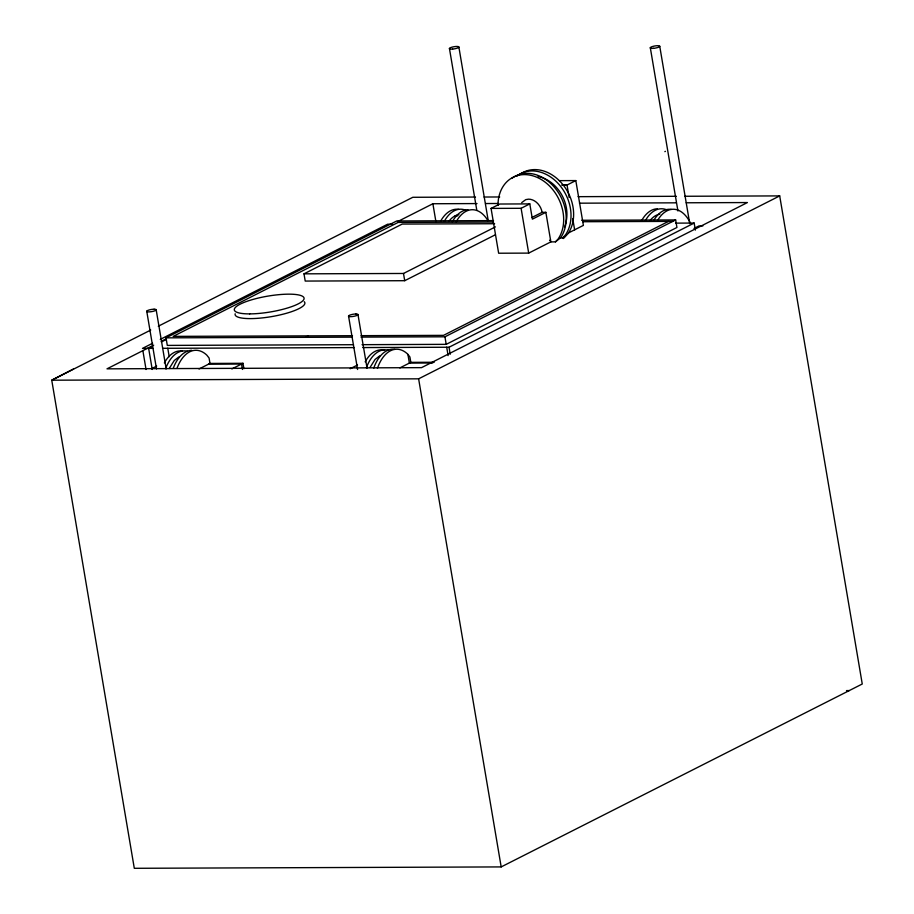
<?xml version="1.0" encoding="UTF-8"?>
<svg xmlns="http://www.w3.org/2000/svg" width="914" height="914" viewBox="0 0 914 914"><rect width="100%" height="100%" fill="white"/><g stroke="black" fill="none" stroke-linecap="round" stroke-linejoin="round"><path stroke-width="1.37" d="M169.25 368.479L174.22 360.527L178.881 356.951M370.067 367.405L375.037 359.465L379.71 355.889M564.475 226.946C572.724 207.078 559.185 180.858 538.049 176.436M521.7 202.622L525.767 199.629L528.6 199.161A13.756 10.819 63.1 0 1 542.105 212.334L545.852 212.322L550.856 241.879L528.692 253.109L498.644 253.224L491.069 208.403L499.718 204.028L529.8 203.891L532.382 219.143L545.852 212.322M549.577 240.645L550.479 239.674M550.856 241.879L555.449 241.867L558.134 239A39.336 30.95 63.1 0 0 540.243 178.927A39.336 30.95 63.1 0 0 498.004 205.456M559.996 237.914L562.658 237.914L565.515 234.852A39.051 30.733 63.1 0 0 559.928 185.496A39.051 30.733 63.1 0 0 516.936 176.002M563.424 238.543L568.12 233.538A39.051 30.733 63.1 0 0 562.533 184.171A39.051 30.733 63.1 0 0 519.529 174.677M664.855 151.633L665.438 151.324M73.52 368.959L51.744 380.201L134.301 868.3L501.18 866.918L862.256 684.003L779.699 195.904L684.894 196.27M150.73 330.057L51.744 380.201L418.623 378.83L779.699 195.904M158.282 326.229L412.82 197.287L475.497 197.047M152.649 343.241L142.481 348.394L152.821 348.36M160.27 339.391L387.627 224.216L392.506 224.193M353.478 344.704L167.296 345.401L166.017 337.849L396.733 220.971L493.503 220.605M153.712 345.161L106.995 368.833L421.525 367.645L747.412 202.554L686.22 202.782M161.332 341.299L166.405 338.728M397.556 221.634L432.882 203.742L477.005 203.571M152.467 346.44L148.651 348.371L152.227 369.473M161.355 341.939L166.439 339.368M495.399 234.761L404.719 280.701L305.219 281.066L303.996 273.834L402.229 224.067L494.623 223.724M151.667 368.639L156.694 366.08M199.012 368.993L209.992 363.429L242.987 363.304L243.901 368.719M491.069 208.403L521.106 208.301L529.8 203.891M562.041 185.039L567.046 185.028L575.809 180.584L583.383 225.404L568.554 232.91M303.996 273.834L403.497 273.469L495.434 226.889M231.848 368.948L242.987 363.304M532.005 217.452L542.105 212.334M305.482 337.335L308.361 335.872M562.658 237.914L564.486 236.977M555.449 241.867L560.659 237.72A39.336 30.95 63.1 0 0 555.027 187.998A39.336 30.95 63.1 0 0 511.726 178.447M350.188 368.73L357.523 365.017M668.477 221.405L443.53 335.358L361.007 335.667M360.973 337.117L444.935 336.809L675.652 219.931L676.931 227.472L446.215 344.349L362.047 344.669M399.841 367.919L410.82 362.355L434.207 362.264M362.721 347.571L449.025 347.24L694.172 223.062L695.36 230.088M693.977 228.466L698.97 225.941L702.877 225.918M559.425 180.641L575.809 180.584M484.043 197.024L499.707 196.967M578.059 196.67L676.349 196.293M485.54 203.536L498.347 203.491M579.476 203.182L676.257 202.828M455.138 215.83L457.765 215.818M581.738 220.274L675.652 219.931M493.469 222.056L398.138 222.422L173.192 336.375L352.473 335.701M583.109 221.725L672.773 221.382M675.663 223.13L694.172 223.062M166.017 337.849L352.438 337.152M162.555 348.314L354.164 347.594M432.745 362.995L409.381 363.087L407.918 354.426M208.552 364.149L241.547 364.035L242.461 369.45M846.524 690.596L849.277 690.584M562.053 185.039L567.046 185.028L569.148 197.504M563.401 184.982L567.046 185.028M659.759 46.351L689.75 223.679M650.311 47.722L677.925 210.974M572.712 218.583L574.62 229.837M521.106 208.301L528.692 253.109M458.885 47.105L488.156 220.217M449.437 48.476L476.811 210.323M432.882 203.742L435.978 222.022M449.025 347.24L450.214 354.278M444.935 336.809L446.215 344.349M446.695 347.171L448.123 355.615M403.497 273.469L404.719 280.701M418.623 378.83L501.18 866.918M410.82 362.355L409.906 356.974L407.644 354.084A39.336 22.576 89.8 0 0 377.436 368.331M358.002 314.644L367.04 368.125M348.542 316.004L357.591 369.484M209.992 363.429L209.089 358.048L206.827 355.158A39.336 22.576 89.8 0 0 177.065 368.148M167.765 348.211L169.204 356.666M156.191 309.869L166.188 368.97M146.743 311.228L156.5 368.925M142.961 351.204L146.057 369.496M304.236 301.689A35.372 8.02 -9.6 0 1 272.178 316.507A35.372 8.02 -9.6 0 1 235.172 313.765M173.306 368.171A39.336 22.576 89.8 0 1 191.712 350.313M165.628 368.616A39.051 22.416 89.8 0 1 187.416 351.239M164.349 362.904A39.051 22.416 89.8 0 1 182.366 351.033M373.689 368.342A39.336 22.576 89.8 0 1 394.894 349.365M366.445 367.542A39.051 22.416 89.8 0 1 388.233 350.165M365.166 361.841A39.051 22.416 89.8 0 1 384.36 350.188M440.559 221.314A39.336 22.576 89.8 0 1 458.702 209.352M448.797 221.405A34.058 19.548 89.8 0 1 458.908 214.607M645.238 220.868A39.336 22.576 89.8 0 1 666.889 209.9M653.956 220.103A39.051 22.416 89.8 0 1 671.287 209.409M649.717 220.96A34.058 19.548 89.8 0 1 659.839 214.162M641.491 220.88A39.336 22.576 89.8 0 1 657.28 208.78M657.817 220.08A39.051 22.416 89.8 0 1 690.55 223.336M444.318 221.302A39.336 22.576 89.8 0 1 465.969 210.334M452.339 221.736A39.051 22.416 89.8 0 1 468.014 209.729M456.212 221.725A39.051 22.416 89.8 0 1 487.893 220.571M452.624 49.082L451.516 49.128A4.799 1.085 -9.6 0 1 450.225 47.802A4.799 1.085 -9.6 0 1 456.794 46.454L457.731 46.5A4.799 1.085 -9.6 0 1 458.085 47.779A4.799 1.085 -9.6 0 1 452.624 49.082M653.499 48.328L652.39 48.373A4.799 1.085 -9.6 0 1 651.099 47.048A4.799 1.085 -9.6 0 1 657.68 45.7L658.606 45.746A4.799 1.085 -9.6 0 1 658.96 47.025A4.799 1.085 -9.6 0 1 653.499 48.328M154.1 309.218L152.992 309.263A4.799 1.085 -9.6 0 0 147.531 310.566A4.799 1.085 -9.6 0 0 147.897 311.845L148.822 311.891A4.799 1.085 -9.6 0 0 155.391 310.532A4.799 1.085 -9.6 0 0 154.1 309.218M355.912 313.982L354.803 314.039A4.799 1.085 -9.6 0 0 349.342 315.341A4.799 1.085 -9.6 0 0 349.708 316.621L350.633 316.655A4.799 1.085 -9.6 0 0 357.203 315.307A4.799 1.085 -9.6 0 0 355.912 313.982M249.728 313.89A35.372 8.02 -9.6 0 0 304.008 299.004A35.372 8.02 -9.6 0 0 253.841 299.186A35.372 8.02 -9.6 0 0 249.728 313.89"/></g></svg>
